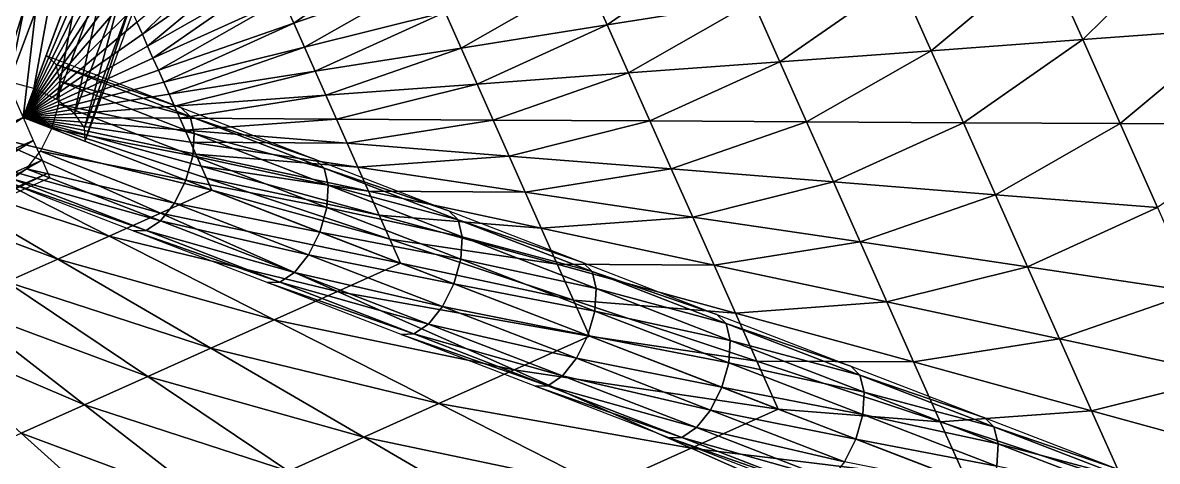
# Model space of a CAD drawing. Header units: metres. Extents: x -32.6 to 43.8, y -33.1 to 27.7.
# Drawn here: x 0.036 to 2.093, y 1.509 to 2.304 of the extents above; entities that cross this region are included whole.
import ezdxf

# ---------------------------------------------------------------- set-up
doc = ezdxf.new("R2010")
doc.units = ezdxf.units.M
for name, color, linetype in [('HREBENACE', 1, 'CONTINUOUS'), ('STRECHA_JIH', 6, 'CONTINUOUS'), ('STRECHA_SEVER', 7, 'CONTINUOUS'), ('STRECHA_VYCHOD', 1, 'CONTINUOUS')]:
    doc.layers.add(name, color=color, linetype=linetype)

msp = doc.modelspace()

# ---------------------------------------------------------------- linework, layer by layer
at = {"layer": 'HREBENACE'}
for points in [[(0.0322, 2.4372, 11.516), (0.0629, 2.4451, 11.5505), (-0.0287, 2.1991, 11.6883)], [(0.0629, 2.4451, 11.5505), (0.012, 2.1968, 11.7114), (-0.0287, 2.1991, 11.6883)], [(0.0629, 2.4451, 11.5505), (0.1036, 2.4428, 11.5735), (0.012, 2.1968, 11.7114)], [(0.1036, 2.4428, 11.5735), (0.0565, 2.1848, 11.7194), (0.012, 2.1968, 11.7114)], [(0.1036, 2.4428, 11.5735), (0.1481, 2.4308, 11.5816), (0.0565, 2.1848, 11.7194)], [(0.1481, 2.4308, 11.5816), (0.0981, 2.1648, 11.7114), (0.0565, 2.1848, 11.7194)], [(0.1481, 2.4308, 11.5816), (0.1897, 2.4107, 11.5735), (0.0981, 2.1648, 11.7114)], [(0.1897, 2.4107, 11.5735), (0.1303, 2.1398, 11.6883), (0.0981, 2.1648, 11.7114)], [(0.1897, 2.4107, 11.5735), (0.222, 2.3858, 11.5505), (0.1303, 2.1398, 11.6883)], [(0.222, 2.3858, 11.5505), (0.1484, 2.1138, 11.6539), (0.1303, 2.1398, 11.6883)], [(0.222, 2.3858, 11.5505), (0.24, 2.3598, 11.516), (0.1484, 2.1138, 11.6539)], [(0.24, 2.3598, 11.516), (0.1495, 2.0906, 11.6132), (0.1484, 2.1138, 11.6539)], [(0.24, 2.3598, 11.516), (0.2411, 2.3366, 11.4754), (0.1495, 2.0906, 11.6132)], [(0.3232, 2.1506, 11.4754), (0.097, 2.2282, 11.6538), (0.0803, 2.2444, 11.6132)], [(0.3232, 2.1506, 11.4754), (0.3399, 2.1344, 11.5159), (0.097, 2.2282, 11.6538)], [(0.3399, 2.1344, 11.5159), (0.1047, 2.1973, 11.6882), (0.097, 2.2282, 11.6538)], [(0.3476, 2.1035, 11.5503), (0.102, 2.1566, 11.7112), (0.1047, 2.1973, 11.6882)], [(0.3399, 2.1344, 11.5159), (0.3476, 2.1035, 11.5503), (0.1047, 2.1973, 11.6882)], [(-0.2242, 2.0162, 11.7332), (0.0184, 2.1744, 11.7241), (0.0371, 2.1325, 11.7332)], [(0.3449, 2.0628, 11.5733), (0.0894, 2.1123, 11.7193), (0.102, 2.1566, 11.7112)], [(0.3476, 2.1035, 11.5503), (0.3449, 2.0628, 11.5733), (0.102, 2.1566, 11.7112)], [(0.5661, 2.0568, 11.3375), (0.3399, 2.1344, 11.5159), (0.3232, 2.1506, 11.4754)], [(-0.2055, 1.9743, 11.7241), (-0.2242, 2.0162, 11.7332), (0.0371, 2.1325, 11.7332)], [(-0.2055, 1.9743, 11.7241), (0.0371, 2.1325, 11.7332), (0.0557, 2.0905, 11.7241)], [(0.5661, 2.0568, 11.3375), (0.5828, 2.0405, 11.3781), (0.3399, 2.1344, 11.5159)], [(0.5828, 2.0405, 11.3781), (0.3476, 2.1035, 11.5503), (0.3399, 2.1344, 11.5159)], [(0.3323, 2.0184, 11.5814), (0.0689, 2.071, 11.7112), (0.0894, 2.1123, 11.7193)], [(0.3449, 2.0628, 11.5733), (0.3323, 2.0184, 11.5814), (0.0894, 2.1123, 11.7193)], [(0.5905, 2.0097, 11.4125), (0.3449, 2.0628, 11.5733), (0.3476, 2.1035, 11.5503)], [(0.5828, 2.0405, 11.3781), (0.5905, 2.0097, 11.4125), (0.3476, 2.1035, 11.5503)], [(-0.1897, 1.9387, 11.6981), (-0.2055, 1.9743, 11.7241), (0.0557, 2.0905, 11.7241)], [(-0.1897, 1.9387, 11.6981), (0.0557, 2.0905, 11.7241), (0.0716, 2.055, 11.6981)], [(0.3118, 1.9771, 11.5733), (0.0435, 2.039, 11.6882), (0.0689, 2.071, 11.7112)], [(0.3323, 2.0184, 11.5814), (0.3118, 1.9771, 11.5733), (0.0689, 2.071, 11.7112)], [(0.5878, 1.969, 11.4355), (0.3323, 2.0184, 11.5814), (0.3449, 2.0628, 11.5733)], [(0.5905, 2.0097, 11.4125), (0.5878, 1.969, 11.4355), (0.3449, 2.0628, 11.5733)], [(-0.1791, 1.9149, 11.6591), (-0.1897, 1.9387, 11.6981), (0.0716, 2.055, 11.6981)], [(-0.1791, 1.9149, 11.6591), (0.0716, 2.055, 11.6981), (0.0821, 2.0312, 11.6591)], [(0.2864, 1.9452, 11.5503), (0.0172, 2.0213, 11.6538), (0.0435, 2.039, 11.6882)], [(0.3118, 1.9771, 11.5733), (0.2864, 1.9452, 11.5503), (0.0435, 2.039, 11.6882)], [(0.809, 1.963, 11.1997), (0.5828, 2.0405, 11.3781), (0.5661, 2.0568, 11.3375)], [(0.809, 1.963, 11.1997), (0.8257, 1.9467, 11.2402), (0.5828, 2.0405, 11.3781)], [(0.8257, 1.9467, 11.2402), (0.5905, 2.0097, 11.4125), (0.5828, 2.0405, 11.3781)], [(-0.1754, 1.9066, 11.6132), (-0.1791, 1.9149, 11.6591), (0.0821, 2.0312, 11.6591)], [(-0.1754, 1.9066, 11.6132), (0.0821, 2.0312, 11.6591), (0.0859, 2.0229, 11.6132)], [(0.2601, 1.9275, 11.5159), (-0.0062, 2.0205, 11.6132), (0.0172, 2.0213, 11.6538)], [(0.2601, 1.9275, 11.5159), (0.2367, 1.9267, 11.4754), (-0.0062, 2.0205, 11.6132)], [(0.2864, 1.9452, 11.5503), (0.2601, 1.9275, 11.5159), (0.0172, 2.0213, 11.6538)], [(0.5752, 1.9246, 11.4436), (0.3118, 1.9771, 11.5733), (0.3323, 2.0184, 11.5814)], [(0.5878, 1.969, 11.4355), (0.5752, 1.9246, 11.4436), (0.3323, 2.0184, 11.5814)], [(0.8333, 1.9159, 11.2747), (0.5878, 1.969, 11.4355), (0.5905, 2.0097, 11.4125)], [(0.8257, 1.9467, 11.2402), (0.8333, 1.9159, 11.2747), (0.5905, 2.0097, 11.4125)], [(0.5547, 1.8833, 11.4355), (0.2864, 1.9452, 11.5503), (0.3118, 1.9771, 11.5733)], [(0.5752, 1.9246, 11.4436), (0.5547, 1.8833, 11.4355), (0.3118, 1.9771, 11.5733)], [(0.8307, 1.8752, 11.2976), (0.5752, 1.9246, 11.4436), (0.5878, 1.969, 11.4355)], [(0.8333, 1.9159, 11.2747), (0.8307, 1.8752, 11.2976), (0.5878, 1.969, 11.4355)], [(1.0519, 1.8692, 11.0618), (0.8257, 1.9467, 11.2402), (0.809, 1.963, 11.1997)], [(0.5293, 1.8514, 11.4125), (0.2601, 1.9275, 11.5159), (0.2864, 1.9452, 11.5503)], [(0.5547, 1.8833, 11.4355), (0.5293, 1.8514, 11.4125), (0.2864, 1.9452, 11.5503)], [(1.0519, 1.8692, 11.0618), (1.0686, 1.8529, 11.1024), (0.8257, 1.9467, 11.2402)], [(1.0686, 1.8529, 11.1024), (0.8333, 1.9159, 11.2747), (0.8257, 1.9467, 11.2402)], [(0.5029, 1.8337, 11.3781), (0.2367, 1.9267, 11.4754), (0.2601, 1.9275, 11.5159)], [(0.5029, 1.8337, 11.3781), (0.4796, 1.8329, 11.3375), (0.2367, 1.9267, 11.4754)], [(0.5293, 1.8514, 11.4125), (0.5029, 1.8337, 11.3781), (0.2601, 1.9275, 11.5159)], [(0.8181, 1.8308, 11.3057), (0.5547, 1.8833, 11.4355), (0.5752, 1.9246, 11.4436)], [(0.8307, 1.8752, 11.2976), (0.8181, 1.8308, 11.3057), (0.5752, 1.9246, 11.4436)], [(1.0762, 1.8221, 11.1368), (0.8307, 1.8752, 11.2976), (0.8333, 1.9159, 11.2747)], [(1.0686, 1.8529, 11.1024), (1.0762, 1.8221, 11.1368), (0.8333, 1.9159, 11.2747)], [(0.7976, 1.7895, 11.2976), (0.5293, 1.8514, 11.4125), (0.5547, 1.8833, 11.4355)], [(0.8181, 1.8308, 11.3057), (0.7976, 1.7895, 11.2976), (0.5547, 1.8833, 11.4355)], [(1.0736, 1.7814, 11.1598), (0.8181, 1.8308, 11.3057), (0.8307, 1.8752, 11.2976)], [(1.0762, 1.8221, 11.1368), (1.0736, 1.7814, 11.1598), (0.8307, 1.8752, 11.2976)], [(0.7722, 1.7576, 11.2747), (0.5029, 1.8337, 11.3781), (0.5293, 1.8514, 11.4125)], [(0.7976, 1.7895, 11.2976), (0.7722, 1.7576, 11.2747), (0.5293, 1.8514, 11.4125)], [(1.2948, 1.7754, 10.924), (1.0686, 1.8529, 11.1024), (1.0519, 1.8692, 11.0618)], [(1.2948, 1.7754, 10.924), (1.3115, 1.7591, 10.9646), (1.0686, 1.8529, 11.1024)], [(1.3115, 1.7591, 10.9646), (1.0762, 1.8221, 11.1368), (1.0686, 1.8529, 11.1024)], [(0.7458, 1.7399, 11.2402), (0.4796, 1.8329, 11.3375), (0.5029, 1.8337, 11.3781)], [(0.7458, 1.7399, 11.2402), (0.7225, 1.7391, 11.1997), (0.4796, 1.8329, 11.3375)], [(0.7722, 1.7576, 11.2747), (0.7458, 1.7399, 11.2402), (0.5029, 1.8337, 11.3781)], [(1.061, 1.737, 11.1679), (0.7976, 1.7895, 11.2976), (0.8181, 1.8308, 11.3057)], [(1.0736, 1.7814, 11.1598), (1.061, 1.737, 11.1679), (0.8181, 1.8308, 11.3057)], [(1.3191, 1.7283, 10.999), (1.0736, 1.7814, 11.1598), (1.0762, 1.8221, 11.1368)], [(1.3115, 1.7591, 10.9646), (1.3191, 1.7283, 10.999), (1.0762, 1.8221, 11.1368)], [(1.0405, 1.6957, 11.1598), (0.7722, 1.7576, 11.2747), (0.7976, 1.7895, 11.2976)], [(1.061, 1.737, 11.1679), (1.0405, 1.6957, 11.1598), (0.7976, 1.7895, 11.2976)], [(1.3165, 1.6876, 11.022), (1.061, 1.737, 11.1679), (1.0736, 1.7814, 11.1598)], [(1.3191, 1.7283, 10.999), (1.3165, 1.6876, 11.022), (1.0736, 1.7814, 11.1598)], [(1.5377, 1.6816, 10.7861), (1.3115, 1.7591, 10.9646), (1.2948, 1.7754, 10.924)], [(1.0151, 1.6638, 11.1368), (0.7458, 1.7399, 11.2402), (0.7722, 1.7576, 11.2747)], [(1.0405, 1.6957, 11.1598), (1.0151, 1.6638, 11.1368), (0.7722, 1.7576, 11.2747)], [(1.5377, 1.6816, 10.7861), (1.5544, 1.6653, 10.8267), (1.3115, 1.7591, 10.9646)], [(1.5544, 1.6653, 10.8267), (1.3191, 1.7283, 10.999), (1.3115, 1.7591, 10.9646)], [(0.9887, 1.6461, 11.1024), (0.7225, 1.7391, 11.1997), (0.7458, 1.7399, 11.2402)], [(0.9887, 1.6461, 11.1024), (0.9654, 1.6453, 11.0618), (0.7225, 1.7391, 11.1997)], [(1.0151, 1.6638, 11.1368), (0.9887, 1.6461, 11.1024), (0.7458, 1.7399, 11.2402)], [(1.3039, 1.6432, 11.03), (1.0405, 1.6957, 11.1598), (1.061, 1.737, 11.1679)], [(1.3165, 1.6876, 11.022), (1.3039, 1.6432, 11.03), (1.061, 1.737, 11.1679)], [(1.562, 1.6345, 10.8611), (1.3165, 1.6876, 11.022), (1.3191, 1.7283, 10.999)], [(1.5544, 1.6653, 10.8267), (1.562, 1.6345, 10.8611), (1.3191, 1.7283, 10.999)], [(1.2834, 1.6019, 11.022), (1.0151, 1.6638, 11.1368), (1.0405, 1.6957, 11.1598)], [(1.3039, 1.6432, 11.03), (1.2834, 1.6019, 11.022), (1.0405, 1.6957, 11.1598)], [(1.5594, 1.5938, 10.8841), (1.3039, 1.6432, 11.03), (1.3165, 1.6876, 11.022)], [(1.562, 1.6345, 10.8611), (1.5594, 1.5938, 10.8841), (1.3165, 1.6876, 11.022)], [(1.7806, 1.5877, 10.6483), (1.5544, 1.6653, 10.8267), (1.5377, 1.6816, 10.7861)], [(1.2316, 1.5523, 10.9646), (0.9654, 1.6453, 11.0618), (0.9887, 1.6461, 11.1024)], [(1.258, 1.57, 10.999), (0.9887, 1.6461, 11.1024), (1.0151, 1.6638, 11.1368)], [(1.258, 1.57, 10.999), (1.2316, 1.5523, 10.9646), (0.9887, 1.6461, 11.1024)], [(1.2834, 1.6019, 11.022), (1.258, 1.57, 10.999), (1.0151, 1.6638, 11.1368)], [(1.7806, 1.5877, 10.6483), (1.7973, 1.5715, 10.6889), (1.5544, 1.6653, 10.8267)], [(1.7973, 1.5715, 10.6889), (1.562, 1.6345, 10.8611), (1.5544, 1.6653, 10.8267)], [(1.2316, 1.5523, 10.9646), (1.2083, 1.5515, 10.924), (0.9654, 1.6453, 11.0618)], [(1.5468, 1.5494, 10.8922), (1.2834, 1.6019, 11.022), (1.3039, 1.6432, 11.03)], [(1.5594, 1.5938, 10.8841), (1.5468, 1.5494, 10.8922), (1.3039, 1.6432, 11.03)], [(1.8049, 1.5406, 10.7233), (1.5594, 1.5938, 10.8841), (1.562, 1.6345, 10.8611)], [(1.7973, 1.5715, 10.6889), (1.8049, 1.5406, 10.7233), (1.562, 1.6345, 10.8611)], [(1.5263, 1.5081, 10.8841), (1.258, 1.57, 10.999), (1.2834, 1.6019, 11.022)], [(1.5468, 1.5494, 10.8922), (1.5263, 1.5081, 10.8841), (1.2834, 1.6019, 11.022)], [(1.8022, 1.4999, 10.7463), (1.5468, 1.5494, 10.8922), (1.5594, 1.5938, 10.8841)], [(1.8049, 1.5406, 10.7233), (1.8022, 1.4999, 10.7463), (1.5594, 1.5938, 10.8841)], [(2.0234, 1.4939, 10.5104), (1.7973, 1.5715, 10.6889), (1.7806, 1.5877, 10.6483)], [(1.5009, 1.4762, 10.8611), (1.2316, 1.5523, 10.9646), (1.258, 1.57, 10.999)], [(1.5263, 1.5081, 10.8841), (1.5009, 1.4762, 10.8611), (1.258, 1.57, 10.999)], [(2.0234, 1.4939, 10.5104), (2.0402, 1.4777, 10.551), (1.7973, 1.5715, 10.6889)], [(2.0402, 1.4777, 10.551), (1.8049, 1.5406, 10.7233), (1.7973, 1.5715, 10.6889)], [(1.4745, 1.4584, 10.8267), (1.2083, 1.5515, 10.924), (1.2316, 1.5523, 10.9646)], [(1.4745, 1.4584, 10.8267), (1.4512, 1.4577, 10.7861), (1.2083, 1.5515, 10.924)], [(1.5009, 1.4762, 10.8611), (1.4745, 1.4584, 10.8267), (1.2316, 1.5523, 10.9646)], [(1.7897, 1.4556, 10.7543), (1.5263, 1.5081, 10.8841), (1.5468, 1.5494, 10.8922)], [(1.8022, 1.4999, 10.7463), (1.7897, 1.4556, 10.7543), (1.5468, 1.5494, 10.8922)], [(2.0478, 1.4468, 10.5854), (1.8022, 1.4999, 10.7463), (1.8049, 1.5406, 10.7233)], [(2.0402, 1.4777, 10.551), (2.0478, 1.4468, 10.5854), (1.8049, 1.5406, 10.7233)]]:
    msp.add_3dface(points, dxfattribs=at)
at = {"layer": 'STRECHA_JIH'}
for points in [[(0.3793, 2.0003, 11.369), (-0.0342, 2.1008, 11.5632), (0.0371, 2.1325, 11.5632)], [(0.2864, 1.9588, 11.369), (-0.1054, 2.0691, 11.5632), (-0.0342, 2.1008, 11.5632)], [(0.3793, 2.0003, 11.369), (0.2864, 1.9588, 11.369), (-0.0342, 2.1008, 11.5632)], [(0.1934, 1.9173, 11.369), (-0.1767, 2.0374, 11.5632), (-0.1054, 2.0691, 11.5632)], [(0.2864, 1.9588, 11.369), (0.1934, 1.9173, 11.369), (-0.1054, 2.0691, 11.5632)], [(0.1005, 1.8757, 11.369), (-0.2479, 2.0057, 11.5632), (-0.1767, 2.0374, 11.5632)], [(0.1934, 1.9173, 11.369), (0.1005, 1.8757, 11.369), (-0.1767, 2.0374, 11.5632)], [(0.1005, 1.8757, 11.369), (0.0076, 1.8342, 11.369), (-0.2479, 2.0057, 11.5632)], [(0.7216, 1.8681, 11.1747), (0.2864, 1.9588, 11.369), (0.3793, 2.0003, 11.369)], [(0.607, 1.8168, 11.1747), (0.1934, 1.9173, 11.369), (0.2864, 1.9588, 11.369)], [(0.7216, 1.8681, 11.1747), (0.607, 1.8168, 11.1747), (0.2864, 1.9588, 11.369)], [(0.4923, 1.7654, 11.1747), (0.1005, 1.8757, 11.369), (0.1934, 1.9173, 11.369)], [(0.607, 1.8168, 11.1747), (0.4923, 1.7654, 11.1747), (0.1934, 1.9173, 11.369)], [(0.3777, 1.7141, 11.1747), (0.0076, 1.8342, 11.369), (0.1005, 1.8757, 11.369)], [(0.4923, 1.7654, 11.1747), (0.3777, 1.7141, 11.1747), (0.1005, 1.8757, 11.369)], [(1.0638, 1.7359, 10.9805), (0.607, 1.8168, 11.1747), (0.7216, 1.8681, 11.1747)], [(0.2631, 1.6628, 11.1747), (-0.0854, 1.7927, 11.369), (0.0076, 1.8342, 11.369)], [(0.3777, 1.7141, 11.1747), (0.2631, 1.6628, 11.1747), (0.0076, 1.8342, 11.369)], [(0.9275, 1.6748, 10.9805), (0.4923, 1.7654, 11.1747), (0.607, 1.8168, 11.1747)], [(1.0638, 1.7359, 10.9805), (0.9275, 1.6748, 10.9805), (0.607, 1.8168, 11.1747)], [(0.1485, 1.6115, 11.1747), (-0.1783, 1.7512, 11.369), (-0.0854, 1.7927, 11.369)], [(0.2631, 1.6628, 11.1747), (0.1485, 1.6115, 11.1747), (-0.0854, 1.7927, 11.369)], [(0.1485, 1.6115, 11.1747), (0.0339, 1.5601, 11.1747), (-0.1783, 1.7512, 11.369)], [(0.7912, 1.6136, 10.9805), (0.3777, 1.7141, 11.1747), (0.4923, 1.7654, 11.1747)], [(0.9275, 1.6748, 10.9805), (0.7912, 1.6136, 10.9805), (0.4923, 1.7654, 11.1747)], [(1.4061, 1.6037, 10.7863), (0.9275, 1.6748, 10.9805), (1.0638, 1.7359, 10.9805)], [(0.6549, 1.5525, 10.9805), (0.2631, 1.6628, 11.1747), (0.3777, 1.7141, 11.1747)], [(0.7912, 1.6136, 10.9805), (0.6549, 1.5525, 10.9805), (0.3777, 1.7141, 11.1747)], [(1.2481, 1.5328, 10.7863), (0.7912, 1.6136, 10.9805), (0.9275, 1.6748, 10.9805)], [(1.4061, 1.6037, 10.7863), (1.2481, 1.5328, 10.7863), (0.9275, 1.6748, 10.9805)], [(0.5186, 1.4914, 10.9805), (0.1485, 1.6115, 11.1747), (0.2631, 1.6628, 11.1747)], [(0.6549, 1.5525, 10.9805), (0.5186, 1.4914, 10.9805), (0.2631, 1.6628, 11.1747)], [(0.3823, 1.4302, 10.9805), (0.0339, 1.5601, 11.1747), (0.1485, 1.6115, 11.1747)], [(0.5186, 1.4914, 10.9805), (0.3823, 1.4302, 10.9805), (0.1485, 1.6115, 11.1747)], [(1.0901, 1.4618, 10.7863), (0.6549, 1.5525, 10.9805), (0.7912, 1.6136, 10.9805)], [(1.2481, 1.5328, 10.7863), (1.0901, 1.4618, 10.7863), (0.7912, 1.6136, 10.9805)], [(1.7484, 1.4715, 10.592), (1.2481, 1.5328, 10.7863), (1.4061, 1.6037, 10.7863)], [(0.246, 1.3691, 10.9805), (-0.0808, 1.5088, 11.1747), (0.0339, 1.5601, 11.1747)], [(0.3823, 1.4302, 10.9805), (0.246, 1.3691, 10.9805), (0.0339, 1.5601, 11.1747)], [(0.9321, 1.3909, 10.7863), (0.5186, 1.4914, 10.9805), (0.6549, 1.5525, 10.9805)], [(1.0901, 1.4618, 10.7863), (0.9321, 1.3909, 10.7863), (0.6549, 1.5525, 10.9805)], [(1.5687, 1.3908, 10.592), (1.0901, 1.4618, 10.7863), (1.2481, 1.5328, 10.7863)], [(1.7484, 1.4715, 10.592), (1.5687, 1.3908, 10.592), (1.2481, 1.5328, 10.7863)]]:
    msp.add_3dface(points, dxfattribs=at)
at = {"layer": 'STRECHA_SEVER'}
for points in [[(0.073, 2.4374, 11.369), (0.1661, 2.4791, 11.369), (0.0371, 2.1325, 11.5632)], [(-0.0201, 2.3957, 11.369), (0.073, 2.4374, 11.369), (-0.0342, 2.1008, 11.5632)], [(0.073, 2.4374, 11.369), (0.0371, 2.1325, 11.5632), (-0.0342, 2.1008, 11.5632)]]:
    msp.add_3dface(points, dxfattribs=at)
at = {"layer": 'STRECHA_VYCHOD'}
for points in [[(0.1661, 2.4791, 11.369), (0.1758, 2.4573, 11.369), (0.0371, 2.1325, 11.5632)], [(0.4503, 2.4775, 11.1747), (0.2534, 2.2832, 11.369), (0.2437, 2.305, 11.369)], [(0.4503, 2.4775, 11.1747), (0.4696, 2.434, 11.1747), (0.2534, 2.2832, 11.369)], [(0.1758, 2.4573, 11.369), (0.1855, 2.4356, 11.369), (0.0371, 2.1325, 11.5632)], [(0.7441, 2.4541, 10.9805), (0.5278, 2.3034, 11.1747), (0.5084, 2.3469, 11.1747)], [(0.7441, 2.4541, 10.9805), (0.7731, 2.3888, 10.9805), (0.5278, 2.3034, 11.1747)], [(1.3123, 2.4509, 10.592), (1.096, 2.3002, 10.7863), (1.0573, 2.3872, 10.7863)], [(1.3123, 2.4509, 10.592), (1.3608, 2.3421, 10.592), (1.096, 2.3002, 10.7863)], [(2.155, 2.4678, 10.0093), (1.9581, 2.2736, 10.2035), (1.8902, 2.4259, 10.2035)], [(2.155, 2.4678, 10.0093), (2.2325, 2.2937, 10.0093), (1.9581, 2.2736, 10.2035)], [(0.1855, 2.4356, 11.369), (0.1952, 2.4138, 11.369), (0.0371, 2.1325, 11.5632)], [(0.4696, 2.434, 11.1747), (0.263, 2.2615, 11.369), (0.2534, 2.2832, 11.369)], [(0.4696, 2.434, 11.1747), (0.489, 2.3904, 11.1747), (0.263, 2.2615, 11.369)], [(0.1952, 2.4138, 11.369), (0.2049, 2.392, 11.369), (0.0371, 2.1325, 11.5632)], [(1.8902, 2.4259, 10.2035), (1.6836, 2.2534, 10.3978), (1.6255, 2.384, 10.3978)], [(1.8902, 2.4259, 10.2035), (1.9581, 2.2736, 10.2035), (1.6836, 2.2534, 10.3978)], [(0.2049, 2.392, 11.369), (0.2146, 2.3703, 11.369), (0.0371, 2.1325, 11.5632)], [(0.489, 2.3904, 11.1747), (0.2727, 2.2397, 11.369), (0.263, 2.2615, 11.369)], [(0.489, 2.3904, 11.1747), (0.5084, 2.3469, 11.1747), (0.2727, 2.2397, 11.369)], [(0.7731, 2.3888, 10.9805), (0.5472, 2.2598, 11.1747), (0.5278, 2.3034, 11.1747)], [(0.7731, 2.3888, 10.9805), (0.8022, 2.3235, 10.9805), (0.5472, 2.2598, 11.1747)], [(1.0573, 2.3872, 10.7863), (0.8313, 2.2582, 10.9805), (0.8022, 2.3235, 10.9805)], [(1.0573, 2.3872, 10.7863), (1.096, 2.3002, 10.7863), (0.8313, 2.2582, 10.9805)], [(0.2146, 2.3703, 11.369), (0.2243, 2.3485, 11.369), (0.0371, 2.1325, 11.5632)], [(1.6255, 2.384, 10.3978), (1.4092, 2.2333, 10.592), (1.3608, 2.3421, 10.592)], [(1.6255, 2.384, 10.3978), (1.6836, 2.2534, 10.3978), (1.4092, 2.2333, 10.592)], [(0.2243, 2.3485, 11.369), (0.234, 2.3267, 11.369), (0.0371, 2.1325, 11.5632)], [(0.5084, 2.3469, 11.1747), (0.2824, 2.2179, 11.369), (0.2727, 2.2397, 11.369)], [(0.5084, 2.3469, 11.1747), (0.5278, 2.3034, 11.1747), (0.2824, 2.2179, 11.369)], [(0.234, 2.3267, 11.369), (0.2437, 2.305, 11.369), (0.0371, 2.1325, 11.5632)], [(1.3608, 2.3421, 10.592), (1.1348, 2.2131, 10.7863), (1.096, 2.3002, 10.7863)], [(1.3608, 2.3421, 10.592), (1.4092, 2.2333, 10.592), (1.1348, 2.2131, 10.7863)], [(0.2437, 2.305, 11.369), (0.2534, 2.2832, 11.369), (0.0371, 2.1325, 11.5632)], [(0.8022, 2.3235, 10.9805), (0.5665, 2.2163, 11.1747), (0.5472, 2.2598, 11.1747)], [(0.8022, 2.3235, 10.9805), (0.8313, 2.2582, 10.9805), (0.5665, 2.2163, 11.1747)], [(0.2534, 2.2832, 11.369), (0.263, 2.2615, 11.369), (0.0371, 2.1325, 11.5632)], [(0.5278, 2.3034, 11.1747), (0.2921, 2.1962, 11.369), (0.2824, 2.2179, 11.369)], [(0.5278, 2.3034, 11.1747), (0.5472, 2.2598, 11.1747), (0.2921, 2.1962, 11.369)], [(1.096, 2.3002, 10.7863), (0.8604, 2.1929, 10.9805), (0.8313, 2.2582, 10.9805)], [(1.096, 2.3002, 10.7863), (1.1348, 2.2131, 10.7863), (0.8604, 2.1929, 10.9805)], [(2.2325, 2.2937, 10.0093), (2.0259, 2.1212, 10.2035), (1.9581, 2.2736, 10.2035)], [(2.2325, 2.2937, 10.0093), (2.31, 2.1196, 10.0093), (2.0259, 2.1212, 10.2035)], [(1.9581, 2.2736, 10.2035), (1.7418, 2.1228, 10.3978), (1.6836, 2.2534, 10.3978)], [(1.9581, 2.2736, 10.2035), (2.0259, 2.1212, 10.2035), (1.7418, 2.1228, 10.3978)], [(0.263, 2.2615, 11.369), (0.2727, 2.2397, 11.369), (0.0371, 2.1325, 11.5632)], [(0.5472, 2.2598, 11.1747), (0.3018, 2.1744, 11.369), (0.2921, 2.1962, 11.369)], [(0.5472, 2.2598, 11.1747), (0.5665, 2.2163, 11.1747), (0.3018, 2.1744, 11.369)], [(0.8313, 2.2582, 10.9805), (0.5859, 2.1728, 11.1747), (0.5665, 2.2163, 11.1747)], [(0.8313, 2.2582, 10.9805), (0.8604, 2.1929, 10.9805), (0.5859, 2.1728, 11.1747)], [(1.6836, 2.2534, 10.3978), (1.4577, 2.1244, 10.592), (1.4092, 2.2333, 10.592)], [(1.6836, 2.2534, 10.3978), (1.7418, 2.1228, 10.3978), (1.4577, 2.1244, 10.592)], [(0.2727, 2.2397, 11.369), (0.2824, 2.2179, 11.369), (0.0371, 2.1325, 11.5632)], [(1.4092, 2.2333, 10.592), (1.1735, 2.126, 10.7863), (1.1348, 2.2131, 10.7863)], [(1.4092, 2.2333, 10.592), (1.4577, 2.1244, 10.592), (1.1735, 2.126, 10.7863)], [(0.2824, 2.2179, 11.369), (0.2921, 2.1962, 11.369), (0.0371, 2.1325, 11.5632)], [(0.5665, 2.2163, 11.1747), (0.3115, 2.1526, 11.369), (0.3018, 2.1744, 11.369)], [(0.5665, 2.2163, 11.1747), (0.5859, 2.1728, 11.1747), (0.3115, 2.1526, 11.369)], [(1.1348, 2.2131, 10.7863), (0.8894, 2.1277, 10.9805), (0.8604, 2.1929, 10.9805)], [(1.1348, 2.2131, 10.7863), (1.1735, 2.126, 10.7863), (0.8894, 2.1277, 10.9805)], [(0.2921, 2.1962, 11.369), (0.3018, 2.1744, 11.369), (0.0371, 2.1325, 11.5632)], [(0.8604, 2.1929, 10.9805), (0.6053, 2.1293, 11.1747), (0.5859, 2.1728, 11.1747)], [(0.8604, 2.1929, 10.9805), (0.8894, 2.1277, 10.9805), (0.6053, 2.1293, 11.1747)], [(0.3018, 2.1744, 11.369), (0.3115, 2.1526, 11.369), (0.0371, 2.1325, 11.5632)], [(0.5859, 2.1728, 11.1747), (0.3212, 2.1309, 11.369), (0.3115, 2.1526, 11.369)], [(0.5859, 2.1728, 11.1747), (0.6053, 2.1293, 11.1747), (0.3212, 2.1309, 11.369)], [(0.3115, 2.1526, 11.369), (0.3212, 2.1309, 11.369), (0.0371, 2.1325, 11.5632)], [(0.3212, 2.1309, 11.369), (0.3309, 2.1091, 11.369), (0.0371, 2.1325, 11.5632)], [(0.3309, 2.1091, 11.369), (0.3406, 2.0874, 11.369), (0.0371, 2.1325, 11.5632)], [(0.3406, 2.0874, 11.369), (0.3503, 2.0656, 11.369), (0.0371, 2.1325, 11.5632)], [(0.3503, 2.0656, 11.369), (0.3599, 2.0438, 11.369), (0.0371, 2.1325, 11.5632)], [(0.3599, 2.0438, 11.369), (0.3696, 2.0221, 11.369), (0.0371, 2.1325, 11.5632)], [(0.3696, 2.0221, 11.369), (0.3793, 2.0003, 11.369), (0.0371, 2.1325, 11.5632)], [(0.6053, 2.1293, 11.1747), (0.3309, 2.1091, 11.369), (0.3212, 2.1309, 11.369)], [(0.6053, 2.1293, 11.1747), (0.6247, 2.0857, 11.1747), (0.3309, 2.1091, 11.369)], [(0.8894, 2.1277, 10.9805), (0.6247, 2.0857, 11.1747), (0.6053, 2.1293, 11.1747)], [(0.8894, 2.1277, 10.9805), (0.9185, 2.0624, 10.9805), (0.6247, 2.0857, 11.1747)], [(1.1735, 2.126, 10.7863), (0.9185, 2.0624, 10.9805), (0.8894, 2.1277, 10.9805)], [(1.1735, 2.126, 10.7863), (1.2123, 2.039, 10.7863), (0.9185, 2.0624, 10.9805)], [(1.4577, 2.1244, 10.592), (1.2123, 2.039, 10.7863), (1.1735, 2.126, 10.7863)], [(1.4577, 2.1244, 10.592), (1.5061, 2.0156, 10.592), (1.2123, 2.039, 10.7863)], [(1.7418, 2.1228, 10.3978), (1.5061, 2.0156, 10.592), (1.4577, 2.1244, 10.592)], [(1.7418, 2.1228, 10.3978), (1.7999, 1.9922, 10.3978), (1.5061, 2.0156, 10.592)], [(2.0259, 2.1212, 10.2035), (1.7999, 1.9922, 10.3978), (1.7418, 2.1228, 10.3978)], [(2.0259, 2.1212, 10.2035), (2.0937, 1.9689, 10.2035), (1.7999, 1.9922, 10.3978)], [(2.31, 2.1196, 10.0093), (2.0937, 1.9689, 10.2035), (2.0259, 2.1212, 10.2035)], [(0.6247, 2.0857, 11.1747), (0.3406, 2.0874, 11.369), (0.3309, 2.1091, 11.369)], [(0.6247, 2.0857, 11.1747), (0.6441, 2.0422, 11.1747), (0.3406, 2.0874, 11.369)], [(0.6441, 2.0422, 11.1747), (0.3503, 2.0656, 11.369), (0.3406, 2.0874, 11.369)], [(0.9185, 2.0624, 10.9805), (0.6441, 2.0422, 11.1747), (0.6247, 2.0857, 11.1747)], [(0.6441, 2.0422, 11.1747), (0.6634, 1.9987, 11.1747), (0.3503, 2.0656, 11.369)], [(0.6634, 1.9987, 11.1747), (0.3599, 2.0438, 11.369), (0.3503, 2.0656, 11.369)], [(0.9185, 2.0624, 10.9805), (0.9476, 1.9971, 10.9805), (0.6441, 2.0422, 11.1747)], [(1.2123, 2.039, 10.7863), (0.9476, 1.9971, 10.9805), (0.9185, 2.0624, 10.9805)], [(0.6634, 1.9987, 11.1747), (0.6828, 1.9552, 11.1747), (0.3599, 2.0438, 11.369)], [(0.6828, 1.9552, 11.1747), (0.3696, 2.0221, 11.369), (0.3599, 2.0438, 11.369)], [(0.9476, 1.9971, 10.9805), (0.6634, 1.9987, 11.1747), (0.6441, 2.0422, 11.1747)], [(1.2123, 2.039, 10.7863), (1.2511, 1.9519, 10.7863), (0.9476, 1.9971, 10.9805)], [(1.5061, 2.0156, 10.592), (1.2511, 1.9519, 10.7863), (1.2123, 2.039, 10.7863)], [(0.6828, 1.9552, 11.1747), (0.7022, 1.9116, 11.1747), (0.3696, 2.0221, 11.369)], [(0.7022, 1.9116, 11.1747), (0.3793, 2.0003, 11.369), (0.3696, 2.0221, 11.369)], [(0.7022, 1.9116, 11.1747), (0.7216, 1.8681, 11.1747), (0.3793, 2.0003, 11.369)], [(0.9476, 1.9971, 10.9805), (0.9766, 1.9318, 10.9805), (0.6634, 1.9987, 11.1747)], [(0.9766, 1.9318, 10.9805), (0.6828, 1.9552, 11.1747), (0.6634, 1.9987, 11.1747)], [(1.2511, 1.9519, 10.7863), (0.9766, 1.9318, 10.9805), (0.9476, 1.9971, 10.9805)], [(1.5061, 2.0156, 10.592), (1.5546, 1.9068, 10.592), (1.2511, 1.9519, 10.7863)], [(1.7999, 1.9922, 10.3978), (1.5546, 1.9068, 10.592), (1.5061, 2.0156, 10.592)], [(1.7999, 1.9922, 10.3978), (1.8581, 1.8617, 10.3978), (1.5546, 1.9068, 10.592)], [(2.0937, 1.9689, 10.2035), (1.8581, 1.8617, 10.3978), (1.7999, 1.9922, 10.3978)], [(0.9766, 1.9318, 10.9805), (1.0057, 1.8665, 10.9805), (0.6828, 1.9552, 11.1747)], [(1.0057, 1.8665, 10.9805), (0.7022, 1.9116, 11.1747), (0.6828, 1.9552, 11.1747)], [(2.0937, 1.9689, 10.2035), (2.1616, 1.8165, 10.2035), (1.8581, 1.8617, 10.3978)], [(1.2511, 1.9519, 10.7863), (1.2898, 1.8649, 10.7863), (0.9766, 1.9318, 10.9805)], [(1.5546, 1.9068, 10.592), (1.2898, 1.8649, 10.7863), (1.2511, 1.9519, 10.7863)], [(1.2898, 1.8649, 10.7863), (1.0057, 1.8665, 10.9805), (0.9766, 1.9318, 10.9805)], [(1.0057, 1.8665, 10.9805), (1.0348, 1.8012, 10.9805), (0.7022, 1.9116, 11.1747)], [(1.0348, 1.8012, 10.9805), (0.7216, 1.8681, 11.1747), (0.7022, 1.9116, 11.1747)], [(1.5546, 1.9068, 10.592), (1.603, 1.798, 10.592), (1.2898, 1.8649, 10.7863)], [(1.8581, 1.8617, 10.3978), (1.603, 1.798, 10.592), (1.5546, 1.9068, 10.592)], [(1.0348, 1.8012, 10.9805), (1.0638, 1.7359, 10.9805), (0.7216, 1.8681, 11.1747)], [(1.2898, 1.8649, 10.7863), (1.3286, 1.7778, 10.7863), (1.0057, 1.8665, 10.9805)], [(1.3286, 1.7778, 10.7863), (1.0348, 1.8012, 10.9805), (1.0057, 1.8665, 10.9805)], [(1.603, 1.798, 10.592), (1.3286, 1.7778, 10.7863), (1.2898, 1.8649, 10.7863)], [(1.8581, 1.8617, 10.3978), (1.9162, 1.7311, 10.3978), (1.603, 1.798, 10.592)], [(2.1616, 1.8165, 10.2035), (1.9162, 1.7311, 10.3978), (1.8581, 1.8617, 10.3978)], [(2.1616, 1.8165, 10.2035), (2.2294, 1.6642, 10.2035), (1.9162, 1.7311, 10.3978)], [(1.3286, 1.7778, 10.7863), (1.3673, 1.6908, 10.7863), (1.0348, 1.8012, 10.9805)], [(1.3673, 1.6908, 10.7863), (1.0638, 1.7359, 10.9805), (1.0348, 1.8012, 10.9805)], [(1.603, 1.798, 10.592), (1.6515, 1.6892, 10.592), (1.3286, 1.7778, 10.7863)], [(1.9162, 1.7311, 10.3978), (1.6515, 1.6892, 10.592), (1.603, 1.798, 10.592)], [(1.6515, 1.6892, 10.592), (1.3673, 1.6908, 10.7863), (1.3286, 1.7778, 10.7863)], [(1.3673, 1.6908, 10.7863), (1.4061, 1.6037, 10.7863), (1.0638, 1.7359, 10.9805)], [(1.9162, 1.7311, 10.3978), (1.9743, 1.6005, 10.3978), (1.6515, 1.6892, 10.592)], [(2.2294, 1.6642, 10.2035), (1.9743, 1.6005, 10.3978), (1.9162, 1.7311, 10.3978)], [(1.6515, 1.6892, 10.592), (1.6999, 1.5804, 10.592), (1.3673, 1.6908, 10.7863)], [(1.6999, 1.5804, 10.592), (1.4061, 1.6037, 10.7863), (1.3673, 1.6908, 10.7863)], [(1.9743, 1.6005, 10.3978), (1.6999, 1.5804, 10.592), (1.6515, 1.6892, 10.592)], [(2.2294, 1.6642, 10.2035), (2.2972, 1.5118, 10.2035), (1.9743, 1.6005, 10.3978)], [(1.6999, 1.5804, 10.592), (1.7484, 1.4715, 10.592), (1.4061, 1.6037, 10.7863)], [(1.9743, 1.6005, 10.3978), (2.0325, 1.4699, 10.3978), (1.6999, 1.5804, 10.592)], [(2.2972, 1.5118, 10.2035), (2.0325, 1.4699, 10.3978), (1.9743, 1.6005, 10.3978)], [(2.0325, 1.4699, 10.3978), (1.7484, 1.4715, 10.592), (1.6999, 1.5804, 10.592)], [(2.2972, 1.5118, 10.2035), (2.365, 1.3595, 10.2035), (2.0325, 1.4699, 10.3978)]]:
    msp.add_3dface(points, dxfattribs=at)

doc.saveas('drawing.dxf')
